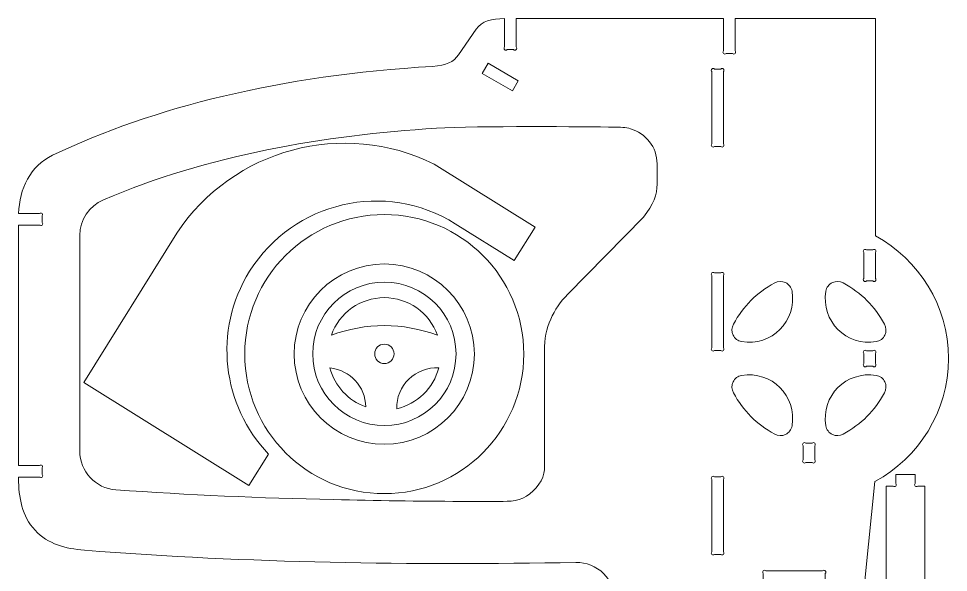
# Model space of a CAD drawing. Header units: millimetres. Extents: x -3400 to 3377, y -901 to 904.
# Drawn here: x -3400 to -2200, y 186 to 900 of the extents above; entities that cross this region are included whole.
import ezdxf

# ---------------------------------------------------------------- set-up
doc = ezdxf.new("R2010")
doc.units = ezdxf.units.MM
doc.header["$MEASUREMENT"] = 0
doc.layers.add('layer 1', color=7, linetype='Continuous')

msp = doc.modelspace()

# ---------------------------------------------------------------- linework, layer by layer
at = {"layer": 'layer 1', "color": 250, "lineweight": 20}
for points, knots in [([(-2644.9451, 184.2432), (-2654.5057, 193.6432), (-2667.4411, 198.8096), (-2680.8468, 198.5824), (-2680.8468, 198.5824), (-2894.4466, 194.9625), (-3101.1831, 197.5114), (-3315.0307, 214.3555), (-3315.0307, 214.3555), (-3339.6145, 216.2918), (-3361.9786, 222.0126), (-3378.816, 240.0302), (-3378.816, 240.0302), (-3395.6531, 258.0478), (-3400, 282.4727), (-3400, 307.1328), (-3400, 307.1328), (-3400, 307.1328), (-3400, 308.5275), (-3400, 308.5275), (-3400, 308.5275), (-3400, 308.5275), (-3372.9628, 308.5275), (-3372.9628, 308.5275), (-3372.9628, 308.5275), (-3371.6373, 308.5275), (-3370.5058, 307.5903), (-3369.5686, 308.5275), (-3369.5686, 308.5275), (-3368.6314, 309.4647), (-3368.6314, 310.9844), (-3369.5686, 311.9217), (-3369.5686, 311.9217), (-3369.5686, 311.9217), (-3369.5686, 320.1333), (-3369.5686, 320.1333), (-3369.5686, 320.1333), (-3369.5686, 321.4588), (-3368.6314, 322.5903), (-3369.5686, 323.5275), (-3369.5686, 323.5275), (-3370.5058, 324.4647), (-3372.0255, 324.4647), (-3372.9628, 323.5275), (-3372.9628, 323.5275), (-3372.9628, 323.5275), (-3400, 323.5275), (-3400, 323.5275), (-3400, 323.5275), (-3400, 323.5275), (-3400, 633.5276), (-3400, 633.5276), (-3400, 633.5276), (-3400, 633.5276), (-3372.9628, 633.5276), (-3372.9628, 633.5276), (-3372.9628, 633.5276), (-3371.6373, 633.5276), (-3370.5058, 632.5904), (-3369.5686, 633.5276), (-3369.5686, 633.5276), (-3368.6314, 634.4648), (-3368.6314, 635.9845), (-3369.5686, 636.9218), (-3369.5686, 636.9218), (-3369.5686, 636.9218), (-3369.5686, 645.1334), (-3369.5686, 645.1334), (-3369.5686, 645.1334), (-3369.5686, 646.4589), (-3368.6314, 647.5904), (-3369.5686, 648.5276), (-3369.5686, 648.5276), (-3370.5058, 649.4648), (-3372.0255, 649.4648), (-3372.9628, 648.5276), (-3372.9628, 648.5276), (-3372.9628, 648.5276), (-3399.9595, 648.5276), (-3399.9595, 648.5276), (-3399.9595, 648.5276), (-3399.1155, 680.4259), (-3385.0457, 709.9179), (-3356.1231, 723.6992), (-3356.1231, 723.6992), (-3224.781, 786.282), (-3062.7556, 826.4987), (-2865.6923, 838.4136), (-2865.6923, 838.4136), (-2847.7303, 839.4995), (-2838.5735, 844.0707), (-2832.1238, 853.4799), (-2832.1238, 853.4799), (-2832.1238, 853.4799), (-2809.6567, 886.2555), (-2809.6567, 886.2555), (-2809.6567, 886.2555), (-2802.3225, 896.955), (-2789.3221, 899.7465), (-2772.7268, 899.983), (-2772.7268, 899.983), (-2772.7268, 899.983), (-2772.7268, 863.3942), (-2772.7268, 863.3942), (-2772.7268, 863.3942), (-2773.664, 862.4569), (-2773.664, 860.9373), (-2772.7268, 860), (-2772.7268, 860), (-2771.7895, 859.0628), (-2770.2699, 859.0628), (-2769.3326, 860), (-2769.3326, 860), (-2769.3326, 860), (-2761.121, 860), (-2761.121, 860), (-2761.121, 860), (-2760.1837, 859.0628), (-2758.6641, 859.0628), (-2757.7268, 860), (-2757.7268, 860), (-2756.7896, 860.9373), (-2756.7896, 862.4569), (-2757.7268, 863.3942), (-2757.7268, 863.3942), (-2757.7268, 863.3942), (-2757.7268, 900), (-2757.7268, 900), (-2757.7268, 900), (-2757.7268, 900), (-2490.3206, 900), (-2490.3206, 900), (-2490.3206, 900), (-2490.3206, 900), (-2490.3206, 858.3943), (-2490.3206, 858.3943), (-2490.3206, 858.3943), (-2491.2578, 857.457), (-2491.2578, 855.9374), (-2490.3206, 855.0001), (-2490.3206, 855.0001), (-2489.3833, 854.0629), (-2487.8637, 854.0629), (-2486.9264, 855.0001), (-2486.9264, 855.0001), (-2486.9264, 855.0001), (-2478.7148, 855.0001), (-2478.7148, 855.0001), (-2478.7148, 855.0001), (-2477.7775, 854.0629), (-2476.2579, 854.0629), (-2475.3206, 855.0001), (-2475.3206, 855.0001), (-2474.3834, 855.9374), (-2474.3834, 857.457), (-2475.3206, 858.3943), (-2475.3206, 858.3943), (-2475.3206, 858.3943), (-2475.3206, 900), (-2475.3206, 900), (-2475.3206, 900), (-2475.3206, 900), (-2294.2351, 900), (-2294.2351, 900), (-2294.2351, 900), (-2294.2351, 900), (-2294.2351, 619.8782), (-2294.2351, 619.8782), (-2294.2351, 619.8782), (-2238.1064, 589.4025), (-2200.0001, 529.944), (-2200.0001, 461.5856), (-2200.0001, 461.5856), (-2200.0001, 393.0126), (-2238.3495, 333.4007), (-2294.7679, 303.012), (-2294.7679, 303.012), (-2294.7679, 303.012), (-2307.4511, 179.7314), (-2307.4511, 179.7314), (-2307.4511, 179.7314), (-2307.4511, 179.7314), (-2307.4511, 172.7403), (-2307.4511, 172.7403), (-2307.4511, 172.7403), (-2307.4511, 172.7403), (-2358.8853, 172.7403), (-2358.8853, 172.7403), (-2358.8853, 172.7403), (-2358.8853, 172.7403), (-2358.8853, 184.3461), (-2358.8853, 184.3461), (-2358.8853, 184.3461), (-2357.9481, 185.2834), (-2357.9481, 186.803), (-2358.8853, 187.7403), (-2358.8853, 187.7403), (-2359.8226, 188.6775), (-2361.3422, 188.6775), (-2362.2795, 187.7403), (-2362.2795, 187.7403), (-2362.2795, 187.7403), (-2435.4911, 187.7403), (-2435.4911, 187.7403), (-2435.4911, 187.7403), (-2436.4284, 188.6775), (-2437.948, 188.6775), (-2438.8853, 187.7403), (-2438.8853, 187.7403), (-2439.8225, 186.803), (-2439.8225, 185.2834), (-2438.8853, 184.3461), (-2438.8853, 184.3461), (-2438.8853, 184.3461), (-2438.8853, 172.7403), (-2438.8853, 172.7403), (-2438.8853, 172.7403), (-2438.8853, 172.7403), (-2477.4511, 172.7403), (-2477.4511, 172.7403), (-2477.4511, 172.7403), (-2477.4511, 172.7403), (-2477.4511, -287.2597), (-2477.4511, -287.2597), (-2477.4511, -287.2597), (-2477.4511, -287.2597), (-2438.8853, -287.2597), (-2438.8853, -287.2597), (-2438.8853, -287.2597), (-2438.8853, -287.2597), (-2438.8853, -298.8655), (-2438.8853, -298.8655), (-2438.8853, -298.8655), (-2439.8225, -299.8028), (-2439.8225, -301.3224), (-2438.8853, -302.2597), (-2438.8853, -302.2597), (-2437.948, -303.1969), (-2436.4284, -303.1969), (-2435.4911, -302.2597), (-2435.4911, -302.2597), (-2435.4911, -302.2597), (-2362.2795, -302.2597), (-2362.2795, -302.2597), (-2362.2795, -302.2597), (-2361.3422, -303.1969), (-2359.8226, -303.1969), (-2358.8853, -302.2597), (-2358.8853, -302.2597), (-2357.9481, -301.3224), (-2357.9481, -299.8028), (-2358.8853, -298.8655), (-2358.8853, -298.8655), (-2358.8853, -298.8655), (-2358.8853, -287.2597), (-2358.8853, -287.2597), (-2358.8853, -287.2597), (-2358.8853, -287.2597), (-2307.4511, -287.2597), (-2307.4511, -287.2597), (-2307.4511, -287.2597), (-2307.4511, -287.2597), (-2307.4511, -317.1892), (-2307.4511, -317.1892), (-2307.4511, -317.1892), (-2307.4511, -317.1892), (-2292.9116, -421.8596), (-2292.9116, -421.8596), (-2292.9116, -421.8596), (-2292.9116, -421.8596), (-2292.9116, -421.9749), (-2292.9116, -421.9749), (-2292.9116, -421.9749), (-2237.5116, -452.6634), (-2200.0001, -511.7114), (-2200.0001, -579.5286), (-2200.0001, -579.5286), (-2200.0001, -647.3981), (-2237.5691, -706.4855), (-2293.0396, -737.1538), (-2293.0396, -737.1538), (-2293.0396, -737.1538), (-2305.7268, -838.1618), (-2305.7268, -838.1618), (-2305.7268, -838.1618), (-2305.7268, -838.1618), (-2324.8689, -838.1618), (-2324.8689, -838.1618), (-2324.8689, -838.1618), (-2325.8062, -837.2246), (-2327.3258, -837.2246), (-2328.2631, -838.1618), (-2328.2631, -838.1618), (-2329.2003, -839.0991), (-2329.2003, -840.6187), (-2328.2631, -841.556), (-2328.2631, -841.556), (-2328.2631, -841.556), (-2328.2631, -852.2676), (-2328.2631, -852.2676), (-2328.2631, -852.2676), (-2329.2003, -853.2049), (-2329.2003, -854.7245), (-2328.2631, -855.6618), (-2328.2631, -855.6618), (-2327.3258, -856.599), (-2325.8062, -856.599), (-2324.8689, -855.6618), (-2324.8689, -855.6618), (-2324.8689, -855.6618), (-2313.2631, -855.6618), (-2313.2631, -855.6618), (-2313.2631, -855.6618), (-2313.2631, -855.6618), (-2313.2631, -880.6618), (-2313.2631, -880.6618), (-2313.2631, -880.6618), (-2313.2631, -880.6618), (-2324.8689, -880.6618), (-2324.8689, -880.6618), (-2324.8689, -880.6618), (-2325.8062, -879.7246), (-2327.3258, -879.7246), (-2328.2631, -880.6618), (-2328.2631, -880.6618), (-2329.2003, -881.5991), (-2329.2003, -883.1187), (-2328.2631, -884.056), (-2328.2631, -884.056), (-2328.2631, -884.056), (-2328.2631, -898.1618), (-2328.2631, -898.1618), (-2328.2631, -898.1618), (-2328.2631, -898.1618), (-2373.263, -898.1618), (-2373.263, -898.1618), (-2373.263, -898.1618), (-2373.263, -898.1618), (-2373.263, -886.556), (-2373.263, -886.556), (-2373.263, -886.556), (-2372.3258, -885.6187), (-2372.3258, -884.0991), (-2373.263, -883.1618), (-2373.263, -883.1618), (-2374.2003, -882.2246), (-2375.7199, -882.2246), (-2376.6572, -883.1618), (-2376.6572, -883.1618), (-2376.6572, -883.1618), (-2414.8688, -883.1618), (-2414.8688, -883.1618), (-2414.8688, -883.1618), (-2415.8061, -882.2246), (-2417.3257, -882.2246), (-2418.263, -883.1618), (-2418.263, -883.1618), (-2419.2002, -884.0991), (-2419.2002, -885.6187), (-2418.263, -886.556), (-2418.263, -886.556), (-2418.263, -886.556), (-2418.263, -898.1618), (-2418.263, -898.1618), (-2418.263, -898.1618), (-2418.263, -898.1618), (-2463.263, -898.1618), (-2463.263, -898.1618), (-2463.263, -898.1618), (-2463.263, -898.1618), (-2463.263, -871.556), (-2463.263, -871.556), (-2463.263, -871.556), (-2462.3258, -870.6187), (-2462.3258, -869.0991), (-2463.263, -868.1618), (-2463.263, -868.1618), (-2464.2003, -867.2246), (-2465.7199, -867.2246), (-2466.6572, -868.1618), (-2466.6572, -868.1618), (-2466.6572, -868.1618), (-2474.8688, -868.1618), (-2474.8688, -868.1618), (-2474.8688, -868.1618), (-2475.8061, -867.2246), (-2477.3257, -867.2246), (-2478.263, -868.1618), (-2478.263, -868.1618), (-2479.2002, -869.0991), (-2479.2002, -870.6187), (-2478.263, -871.556), (-2478.263, -871.556), (-2478.263, -871.556), (-2478.263, -898.1618), (-2478.263, -898.1618), (-2478.263, -898.1618), (-2478.263, -898.1618), (-2518.263, -898.1618), (-2518.263, -898.1618), (-2518.263, -898.1618), (-2518.263, -898.1618), (-2518.263, -886.556), (-2518.263, -886.556), (-2518.263, -886.556), (-2517.3258, -885.6187), (-2517.3258, -884.0991), (-2518.263, -883.1618), (-2518.263, -883.1618), (-2519.2003, -882.2246), (-2520.7199, -882.2246), (-2521.6572, -883.1618), (-2521.6572, -883.1618), (-2521.6572, -883.1618), (-2564.8688, -883.1618), (-2564.8688, -883.1618), (-2564.8688, -883.1618), (-2565.8061, -882.2246), (-2567.3257, -882.2246), (-2568.263, -883.1618), (-2568.263, -883.1618), (-2569.2002, -884.0991), (-2569.2002, -885.6187), (-2568.263, -886.556), (-2568.263, -886.556), (-2568.263, -886.556), (-2568.263, -898.1618), (-2568.263, -898.1618), (-2568.263, -898.1618), (-2568.263, -898.1618), (-2690.5788, -898.1618), (-2690.5788, -898.1618), (-2690.5788, -898.1618), (-2690.5788, -898.1618), (-2690.5788, -886.556), (-2690.5788, -886.556), (-2690.5788, -886.556), (-2689.6416, -885.6187), (-2689.6416, -884.0991), (-2690.5788, -883.1618), (-2690.5788, -883.1618), (-2691.5161, -882.2246), (-2693.0357, -882.2246), (-2693.973, -883.1618), (-2693.973, -883.1618), (-2693.973, -883.1618), (-2737.1846, -883.1618), (-2737.1846, -883.1618), (-2737.1846, -883.1618), (-2738.1219, -882.2246), (-2739.6415, -882.2246), (-2740.5788, -883.1618), (-2740.5788, -883.1618), (-2741.516, -884.0991), (-2741.516, -885.6187), (-2740.5788, -886.556), (-2740.5788, -886.556), (-2740.5788, -886.556), (-2740.5788, -898.1618), (-2740.5788, -898.1618), (-2740.5788, -898.1618), (-2740.5788, -898.1618), (-2780.5788, -898.1618), (-2780.5788, -898.1618), (-2780.5788, -898.1618), (-2780.5788, -898.1618), (-2780.5788, -518.4831), (-2780.5788, -518.4831), (-2780.5788, -518.4831), (-2780.5788, -495.8025), (-2765.3126, -475.9629), (-2743.389, -470.152), (-2743.389, -470.152), (-2743.389, -470.152), (-2667.1894, -449.9552), (-2667.1894, -449.9552), (-2667.1894, -449.9552), (-2645.2658, -444.1443), (-2629.9996, -424.3047), (-2629.9996, -401.6241), (-2629.9996, -401.6241), (-2629.9996, -401.6241), (-2629.9996, 148.5896), (-2629.9996, 148.5896), (-2629.9996, 148.5896), (-2629.9996, 161.9973), (-2635.3844, 174.8432), (-2644.9451, 184.2432)], [0, 0, 0, 0, 0.008130081, 0.008130081, 0.008130081, 0.008130081, 0.016260163, 0.016260163, 0.016260163, 0.016260163, 0.024390244, 0.024390244, 0.024390244, 0.024390244, 0.032520325, 0.032520325, 0.032520325, 0.032520325, 0.040650407, 0.040650407, 0.040650407, 0.040650407, 0.048780488, 0.048780488, 0.048780488, 0.048780488, 0.056910569, 0.056910569, 0.056910569, 0.056910569, 0.06504065, 0.06504065, 0.06504065, 0.06504065, 0.073170732, 0.073170732, 0.073170732, 0.073170732, 0.081300813, 0.081300813, 0.081300813, 0.081300813, 0.089430894, 0.089430894, 0.089430894, 0.089430894, 0.097560976, 0.097560976, 0.097560976, 0.097560976, 0.105691057, 0.105691057, 0.105691057, 0.105691057, 0.113821138, 0.113821138, 0.113821138, 0.113821138, 0.12195122, 0.12195122, 0.12195122, 0.12195122, 0.130081301, 0.130081301, 0.130081301, 0.130081301, 0.138211382, 0.138211382, 0.138211382, 0.138211382, 0.146341463, 0.146341463, 0.146341463, 0.146341463, 0.154471545, 0.154471545, 0.154471545, 0.154471545, 0.162601626, 0.162601626, 0.162601626, 0.162601626, 0.170731707, 0.170731707, 0.170731707, 0.170731707, 0.178861789, 0.178861789, 0.178861789, 0.178861789, 0.18699187, 0.18699187, 0.18699187, 0.18699187, 0.195121951, 0.195121951, 0.195121951, 0.195121951, 0.203252033, 0.203252033, 0.203252033, 0.203252033, 0.211382114, 0.211382114, 0.211382114, 0.211382114, 0.219512195, 0.219512195, 0.219512195, 0.219512195, 0.227642276, 0.227642276, 0.227642276, 0.227642276, 0.235772358, 0.235772358, 0.235772358, 0.235772358, 0.243902439, 0.243902439, 0.243902439, 0.243902439, 0.25203252, 0.25203252, 0.25203252, 0.25203252, 0.260162602, 0.260162602, 0.260162602, 0.260162602, 0.268292683, 0.268292683, 0.268292683, 0.268292683, 0.276422764, 0.276422764, 0.276422764, 0.276422764, 0.284552846, 0.284552846, 0.284552846, 0.284552846, 0.292682927, 0.292682927, 0.292682927, 0.292682927, 0.300813008, 0.300813008, 0.300813008, 0.300813008, 0.308943089, 0.308943089, 0.308943089, 0.308943089, 0.317073171, 0.317073171, 0.317073171, 0.317073171, 0.325203252, 0.325203252, 0.325203252, 0.325203252, 0.333333333, 0.333333333, 0.333333333, 0.333333333, 0.341463415, 0.341463415, 0.341463415, 0.341463415, 0.349593496, 0.349593496, 0.349593496, 0.349593496, 0.357723577, 0.357723577, 0.357723577, 0.357723577, 0.365853659, 0.365853659, 0.365853659, 0.365853659, 0.37398374, 0.37398374, 0.37398374, 0.37398374, 0.382113821, 0.382113821, 0.382113821, 0.382113821, 0.390243902, 0.390243902, 0.390243902, 0.390243902, 0.398373984, 0.398373984, 0.398373984, 0.398373984, 0.406504065, 0.406504065, 0.406504065, 0.406504065, 0.414634146, 0.414634146, 0.414634146, 0.414634146, 0.422764228, 0.422764228, 0.422764228, 0.422764228, 0.430894309, 0.430894309, 0.430894309, 0.430894309, 0.43902439, 0.43902439, 0.43902439, 0.43902439, 0.447154472, 0.447154472, 0.447154472, 0.447154472, 0.455284553, 0.455284553, 0.455284553, 0.455284553, 0.463414634, 0.463414634, 0.463414634, 0.463414634, 0.471544715, 0.471544715, 0.471544715, 0.471544715, 0.479674797, 0.479674797, 0.479674797, 0.479674797, 0.487804878, 0.487804878, 0.487804878, 0.487804878, 0.495934959, 0.495934959, 0.495934959, 0.495934959, 0.504065041, 0.504065041, 0.504065041, 0.504065041, 0.512195122, 0.512195122, 0.512195122, 0.512195122, 0.520325203, 0.520325203, 0.520325203, 0.520325203, 0.528455285, 0.528455285, 0.528455285, 0.528455285, 0.536585366, 0.536585366, 0.536585366, 0.536585366, 0.544715447, 0.544715447, 0.544715447, 0.544715447, 0.552845528, 0.552845528, 0.552845528, 0.552845528, 0.56097561, 0.56097561, 0.56097561, 0.56097561, 0.569105691, 0.569105691, 0.569105691, 0.569105691, 0.577235772, 0.577235772, 0.577235772, 0.577235772, 0.585365854, 0.585365854, 0.585365854, 0.585365854, 0.593495935, 0.593495935, 0.593495935, 0.593495935, 0.601626016, 0.601626016, 0.601626016, 0.601626016, 0.609756098, 0.609756098, 0.609756098, 0.609756098, 0.617886179, 0.617886179, 0.617886179, 0.617886179, 0.62601626, 0.62601626, 0.62601626, 0.62601626, 0.634146341, 0.634146341, 0.634146341, 0.634146341, 0.642276423, 0.642276423, 0.642276423, 0.642276423, 0.650406504, 0.650406504, 0.650406504, 0.650406504, 0.658536585, 0.658536585, 0.658536585, 0.658536585, 0.666666667, 0.666666667, 0.666666667, 0.666666667, 0.674796748, 0.674796748, 0.674796748, 0.674796748, 0.682926829, 0.682926829, 0.682926829, 0.682926829, 0.691056911, 0.691056911, 0.691056911, 0.691056911, 0.699186992, 0.699186992, 0.699186992, 0.699186992, 0.707317073, 0.707317073, 0.707317073, 0.707317073, 0.715447154, 0.715447154, 0.715447154, 0.715447154, 0.723577236, 0.723577236, 0.723577236, 0.723577236, 0.731707317, 0.731707317, 0.731707317, 0.731707317, 0.739837398, 0.739837398, 0.739837398, 0.739837398, 0.74796748, 0.74796748, 0.74796748, 0.74796748, 0.756097561, 0.756097561, 0.756097561, 0.756097561, 0.764227642, 0.764227642, 0.764227642, 0.764227642, 0.772357724, 0.772357724, 0.772357724, 0.772357724, 0.780487805, 0.780487805, 0.780487805, 0.780487805, 0.788617886, 0.788617886, 0.788617886, 0.788617886, 0.796747967, 0.796747967, 0.796747967, 0.796747967, 0.804878049, 0.804878049, 0.804878049, 0.804878049, 0.81300813, 0.81300813, 0.81300813, 0.81300813, 0.821138211, 0.821138211, 0.821138211, 0.821138211, 0.829268293, 0.829268293, 0.829268293, 0.829268293, 0.837398374, 0.837398374, 0.837398374, 0.837398374, 0.845528455, 0.845528455, 0.845528455, 0.845528455, 0.853658537, 0.853658537, 0.853658537, 0.853658537, 0.861788618, 0.861788618, 0.861788618, 0.861788618, 0.869918699, 0.869918699, 0.869918699, 0.869918699, 0.87804878, 0.87804878, 0.87804878, 0.87804878, 0.886178862, 0.886178862, 0.886178862, 0.886178862, 0.894308943, 0.894308943, 0.894308943, 0.894308943, 0.902439024, 0.902439024, 0.902439024, 0.902439024, 0.910569106, 0.910569106, 0.910569106, 0.910569106, 0.918699187, 0.918699187, 0.918699187, 0.918699187, 0.926829268, 0.926829268, 0.926829268, 0.926829268, 0.93495935, 0.93495935, 0.93495935, 0.93495935, 0.943089431, 0.943089431, 0.943089431, 0.943089431, 0.951219512, 0.951219512, 0.951219512, 0.951219512, 0.959349593, 0.959349593, 0.959349593, 0.959349593, 0.967479675, 0.967479675, 0.967479675, 0.967479675, 0.975609756, 0.975609756, 0.975609756, 0.975609756, 0.983739837, 0.983739837, 0.983739837, 0.983739837, 1, 1, 1, 1]), ([(-2762.6285, 806.8492), (-2762.6285, 806.8492), (-2755.1285, 819.8396), (-2755.1285, 819.8396), (-2755.1285, 819.8396), (-2755.1285, 819.8396), (-2794.0997, 842.3396), (-2794.0997, 842.3396), (-2794.0997, 842.3396), (-2794.0997, 842.3396), (-2801.5997, 829.3492), (-2801.5997, 829.3492), (-2801.5997, 829.3492), (-2801.5997, 829.3492), (-2762.6285, 806.8492), (-2762.6285, 806.8492)], [0, 0, 0, 0, 0.2, 0.2, 0.2, 0.2, 0.4, 0.4, 0.4, 0.4, 0.6, 0.6, 0.6, 0.6, 1, 1, 1, 1]), ([(-2501.9256, 735), (-2501.9256, 735), (-2493.7138, 735.0002), (-2493.7138, 735.0002), (-2493.7138, 735.0002), (-2492.7765, 734.063), (-2491.2569, 734.063), (-2490.3196, 735.0002), (-2490.3196, 735.0002), (-2489.3824, 735.9375), (-2489.3824, 737.4571), (-2490.3196, 738.3944), (-2490.3196, 738.3944), (-2490.3196, 738.3944), (-2490.3196, 831.606), (-2490.3196, 831.606), (-2490.3196, 831.606), (-2489.3824, 832.5433), (-2489.3824, 834.0629), (-2490.3196, 835.0002), (-2490.3196, 835.0002), (-2491.2569, 835.9374), (-2492.7765, 835.9374), (-2493.7138, 835.0002), (-2493.7138, 835.0002), (-2493.7138, 835.0002), (-2501.9254, 835.0002), (-2501.9254, 835.0002), (-2501.9254, 835.0002), (-2502.8627, 835.9374), (-2504.3823, 835.9374), (-2505.3196, 835.0002), (-2505.3196, 835.0002), (-2506.2568, 834.0629), (-2506.2568, 832.5433), (-2505.3196, 831.606), (-2505.3196, 831.606), (-2505.3196, 831.606), (-2505.3196, 738.3944), (-2505.3196, 738.3944), (-2505.3196, 738.3944), (-2506.2568, 737.4571), (-2506.2568, 735.9375), (-2505.3196, 735.0002), (-2505.3196, 735.0002), (-2504.3823, 734.063), (-2502.8627, 734.063), (-2501.9256, 735)], [0, 0, 0, 0, 0.076923077, 0.076923077, 0.076923077, 0.076923077, 0.153846154, 0.153846154, 0.153846154, 0.153846154, 0.230769231, 0.230769231, 0.230769231, 0.230769231, 0.307692308, 0.307692308, 0.307692308, 0.307692308, 0.384615385, 0.384615385, 0.384615385, 0.384615385, 0.461538462, 0.461538462, 0.461538462, 0.461538462, 0.538461538, 0.538461538, 0.538461538, 0.538461538, 0.615384615, 0.615384615, 0.615384615, 0.615384615, 0.692307692, 0.692307692, 0.692307692, 0.692307692, 0.769230769, 0.769230769, 0.769230769, 0.769230769, 0.846153846, 0.846153846, 0.846153846, 0.846153846, 1, 1, 1, 1]), ([(-3101.8436, 574.0446), (-3149.6019, 497.5519), (-3137.1488, 400.5226), (-3077.306, 338.3976), (-3077.306, 338.3976), (-3077.306, 338.3976), (-3102.7235, 297.6872), (-3102.7235, 297.6872), (-3102.7235, 297.6872), (-3102.7235, 297.6872), (-3316.012, 430.8541), (-3316.012, 430.8541), (-3316.012, 430.8541), (-3316.012, 430.8541), (-3195.8415, 623.3267), (-3195.8415, 623.3267), (-3195.8415, 623.3267), (-3123.212, 732.2009), (-2981.1016, 770.3242), (-2863.7312, 712.4206), (-2863.7312, 712.4206), (-2863.7312, 712.4206), (-2733.3444, 631.0135), (-2733.3444, 631.0135), (-2733.3444, 631.0135), (-2733.3444, 631.0135), (-2760.2504, 587.9191), (-2760.2504, 587.9191), (-2760.2504, 587.9191), (-2760.2504, 587.9191), (-2836.3573, 635.4411), (-2836.3573, 635.4411), (-2836.3573, 635.4411), (-2926.623, 691.7986), (-3045.4862, 664.3102), (-3101.8436, 574.0446)], [0, 0, 0, 0, 0.1, 0.1, 0.1, 0.1, 0.2, 0.2, 0.2, 0.2, 0.3, 0.3, 0.3, 0.3, 0.4, 0.4, 0.4, 0.4, 0.5, 0.5, 0.5, 0.5, 0.6, 0.6, 0.6, 0.6, 0.7, 0.7, 0.7, 0.7, 0.8, 0.8, 0.8, 0.8, 1, 1, 1, 1]), ([(-2721.4764, 318.1812), (-2721.4764, 318.1812), (-2721.4764, 471.6396), (-2721.4764, 471.6396), (-2721.4764, 471.6396), (-2721.4764, 501.7253), (-2709.6556, 525.7104), (-2691.3139, 544.4), (-2691.3139, 544.4), (-2691.3139, 544.4), (-2593.6826, 643.8833), (-2593.6826, 643.8833), (-2593.6826, 643.8833), (-2580.5209, 659.5974), (-2575.9555, 673.7258), (-2575.9555, 686.4813), (-2575.9555, 686.4813), (-2575.9555, 686.4813), (-2575.9555, 712.675), (-2575.9555, 712.675), (-2575.9555, 712.675), (-2575.9555, 734.146), (-2590.5899, 752.2042), (-2610.393, 757.8663), (-2610.393, 757.8663), (-2615.8308, 759.9426), (-2624.627, 759.804), (-2630.4577, 759.9252), (-2630.4577, 759.9252), (-2667.5418, 760.6969), (-2808.309, 761.737), (-2860.8642, 758.5594), (-2860.8642, 758.5594), (-3005.5655, 749.8105), (-3156.0744, 723.7964), (-3290.5495, 666.3281), (-3290.5495, 666.3281), (-3308.9497, 658.4647), (-3320.8897, 640.3884), (-3320.9009, 620.3784), (-3320.9009, 620.3784), (-3320.9009, 620.3784), (-3321.0555, 342.129), (-3321.0555, 342.129), (-3321.0555, 342.129), (-3321.0701, 315.8743), (-3300.7757, 294.0801), (-3274.5865, 292.2261), (-3274.5865, 292.2261), (-3181.063, 285.605), (-3087.3962, 281.5805), (-2993.6474, 279.6223), (-2993.6474, 279.6223), (-2938.8934, 278.2011), (-2884.129, 277.4774), (-2829.362, 277.2876), (-2829.362, 277.2876), (-2829.362, 277.2876), (-2785.5121, 277.3447), (-2785.5121, 277.3447), (-2785.5121, 277.3447), (-2771.1394, 277.4145), (-2756.8061, 276.2255), (-2744.6877, 283.9535), (-2744.6877, 283.9535), (-2732.5694, 291.6815), (-2721.4764, 305.9251), (-2721.4764, 318.1812)], [0, 0, 0, 0, 0.055555556, 0.055555556, 0.055555556, 0.055555556, 0.111111111, 0.111111111, 0.111111111, 0.111111111, 0.166666667, 0.166666667, 0.166666667, 0.166666667, 0.222222222, 0.222222222, 0.222222222, 0.222222222, 0.277777778, 0.277777778, 0.277777778, 0.277777778, 0.333333333, 0.333333333, 0.333333333, 0.333333333, 0.388888889, 0.388888889, 0.388888889, 0.388888889, 0.444444444, 0.444444444, 0.444444444, 0.444444444, 0.5, 0.5, 0.5, 0.5, 0.555555556, 0.555555556, 0.555555556, 0.555555556, 0.611111111, 0.611111111, 0.611111111, 0.611111111, 0.666666667, 0.666666667, 0.666666667, 0.666666667, 0.722222222, 0.722222222, 0.722222222, 0.722222222, 0.777777778, 0.777777778, 0.777777778, 0.777777778, 0.833333333, 0.833333333, 0.833333333, 0.833333333, 0.888888889, 0.888888889, 0.888888889, 0.888888889, 1, 1, 1, 1]), ([(-2928.0613, 647.2932), (-2828.6507, 647.2932), (-2748.0613, 566.7038), (-2748.0613, 467.2932), (-2748.0613, 467.2932), (-2748.0613, 367.8827), (-2828.6507, 287.2932), (-2928.0613, 287.2932), (-2928.0613, 287.2932), (-3027.4719, 287.2932), (-3108.0613, 367.8827), (-3108.0613, 467.2932), (-3108.0613, 467.2932), (-3108.0613, 566.7038), (-3027.4719, 647.2932), (-2928.0613, 647.2932)], [0, 0, 0, 0, 0.2, 0.2, 0.2, 0.2, 0.4, 0.4, 0.4, 0.4, 0.6, 0.6, 0.6, 0.6, 1, 1, 1, 1]), ([(-2309.2351, 598.1914), (-2309.2351, 598.1914), (-2309.2351, 564.9798), (-2309.2351, 564.9798), (-2309.2351, 564.9798), (-2310.1723, 564.0425), (-2310.1723, 562.5229), (-2309.2351, 561.5856), (-2309.2351, 561.5856), (-2308.2978, 560.6484), (-2306.7782, 560.6484), (-2305.8409, 561.5856), (-2305.8409, 561.5856), (-2305.8409, 561.5856), (-2297.6293, 561.5856), (-2297.6293, 561.5856), (-2297.6293, 561.5856), (-2296.692, 560.6484), (-2295.1724, 560.6484), (-2294.2351, 561.5856), (-2294.2351, 561.5856), (-2293.2979, 562.5229), (-2293.2979, 564.0425), (-2294.2351, 564.9798), (-2294.2351, 564.9798), (-2294.2351, 564.9798), (-2294.2351, 598.1914), (-2294.2351, 598.1914), (-2294.2351, 598.1914), (-2293.2979, 599.1287), (-2293.2979, 600.6483), (-2294.2351, 601.5856), (-2294.2351, 601.5856), (-2295.1724, 602.5228), (-2296.692, 602.5228), (-2297.6293, 601.5856), (-2297.6293, 601.5856), (-2297.6293, 601.5856), (-2305.8409, 601.5856), (-2305.8409, 601.5856), (-2305.8409, 601.5856), (-2306.7782, 602.5228), (-2308.2978, 602.5228), (-2309.2351, 601.5856), (-2309.2351, 601.5856), (-2310.1723, 600.6483), (-2310.1723, 599.1287), (-2309.2351, 598.1914)], [0, 0, 0, 0, 0.076923077, 0.076923077, 0.076923077, 0.076923077, 0.153846154, 0.153846154, 0.153846154, 0.153846154, 0.230769231, 0.230769231, 0.230769231, 0.230769231, 0.307692308, 0.307692308, 0.307692308, 0.307692308, 0.384615385, 0.384615385, 0.384615385, 0.384615385, 0.461538462, 0.461538462, 0.461538462, 0.461538462, 0.538461538, 0.538461538, 0.538461538, 0.538461538, 0.615384615, 0.615384615, 0.615384615, 0.615384615, 0.692307692, 0.692307692, 0.692307692, 0.692307692, 0.769230769, 0.769230769, 0.769230769, 0.769230769, 0.846153846, 0.846153846, 0.846153846, 0.846153846, 1, 1, 1, 1]), ([(-2811.8011, 467.2932), (-2811.8011, 531.5015), (-2863.853, 583.5534), (-2928.0613, 583.5534), (-2928.0613, 583.5534), (-2992.2696, 583.5534), (-3044.3215, 531.5015), (-3044.3215, 467.2932), (-3044.3215, 467.2932), (-3044.3215, 403.085), (-2992.2696, 351.033), (-2928.0613, 351.033), (-2928.0613, 351.033), (-2863.853, 351.033), (-2811.8011, 403.085), (-2811.8011, 467.2932)], [0, 0, 0, 0, 0.2, 0.2, 0.2, 0.2, 0.4, 0.4, 0.4, 0.4, 0.6, 0.6, 0.6, 0.6, 1, 1, 1, 1]), ([(-2501.9256, 471.973), (-2501.9256, 471.973), (-2493.7138, 471.9732), (-2493.7138, 471.9732), (-2493.7138, 471.9732), (-2492.7765, 471.036), (-2491.2569, 471.036), (-2490.3196, 471.9732), (-2490.3196, 471.9732), (-2489.3824, 472.9105), (-2489.3824, 474.4301), (-2490.3196, 475.3674), (-2490.3196, 475.3674), (-2490.3196, 475.3674), (-2490.3196, 568.579), (-2490.3196, 568.579), (-2490.3196, 568.579), (-2489.3824, 569.5163), (-2489.3824, 571.0359), (-2490.3196, 571.9732), (-2490.3196, 571.9732), (-2491.2569, 572.9104), (-2492.7765, 572.9104), (-2493.7138, 571.9732), (-2493.7138, 571.9732), (-2493.7138, 571.9732), (-2501.9254, 571.9732), (-2501.9254, 571.9732), (-2501.9254, 571.9732), (-2502.8627, 572.9104), (-2504.3823, 572.9104), (-2505.3196, 571.9732), (-2505.3196, 571.9732), (-2506.2568, 571.0359), (-2506.2568, 569.5163), (-2505.3196, 568.579), (-2505.3196, 568.579), (-2505.3196, 568.579), (-2505.3196, 475.3674), (-2505.3196, 475.3674), (-2505.3196, 475.3674), (-2506.2568, 474.4301), (-2506.2568, 472.9105), (-2505.3196, 471.9732), (-2505.3196, 471.9732), (-2504.3823, 471.036), (-2502.8627, 471.036), (-2501.9256, 471.973)], [0, 0, 0, 0, 0.076923077, 0.076923077, 0.076923077, 0.076923077, 0.153846154, 0.153846154, 0.153846154, 0.153846154, 0.230769231, 0.230769231, 0.230769231, 0.230769231, 0.307692308, 0.307692308, 0.307692308, 0.307692308, 0.384615385, 0.384615385, 0.384615385, 0.384615385, 0.461538462, 0.461538462, 0.461538462, 0.461538462, 0.538461538, 0.538461538, 0.538461538, 0.538461538, 0.615384615, 0.615384615, 0.615384615, 0.615384615, 0.692307692, 0.692307692, 0.692307692, 0.692307692, 0.769230769, 0.769230769, 0.769230769, 0.769230769, 0.846153846, 0.846153846, 0.846153846, 0.846153846, 1, 1, 1, 1]), ([(-2927.9475, 560.0984), (-2979.0337, 560.0985), (-3020.4474, 518.6849), (-3020.4475, 467.5987), (-3020.4475, 467.5987), (-3020.4476, 416.5126), (-2979.0342, 375.0988), (-2927.948, 375.0986), (-2927.948, 375.0986), (-2876.8618, 375.0984), (-2835.448, 416.5118), (-2835.4477, 467.5985), (-2835.4477, 467.5985), (-2835.4477, 518.6847), (-2876.8613, 560.0983), (-2927.9475, 560.0984)], [0, 0, 0, 0, 0.2, 0.2, 0.2, 0.2, 0.4, 0.4, 0.4, 0.4, 0.6, 0.6, 0.6, 0.6, 1, 1, 1, 1]), ([(-2466.8385, 483.3666), (-2428.2371, 477.064), (-2395.4783, 509.8228), (-2401.7809, 548.4242), (-2401.7809, 548.4242), (-2402.577, 553.3002), (-2405.7758, 557.4491), (-2410.2441, 559.5567), (-2410.2441, 559.5567), (-2414.7125, 561.6644), (-2419.8763, 561.3659), (-2424.2176, 559.0075), (-2424.2176, 559.0075), (-2447.8139, 546.189), (-2464.6033, 529.3996), (-2477.4218, 505.8033), (-2477.4218, 505.8033), (-2479.7802, 501.462), (-2480.0787, 496.2982), (-2477.971, 491.8298), (-2477.971, 491.8298), (-2475.8634, 487.3615), (-2471.7145, 484.1627), (-2466.8385, 483.3666)], [0, 0, 0, 0, 0.142857143, 0.142857143, 0.142857143, 0.142857143, 0.285714286, 0.285714286, 0.285714286, 0.285714286, 0.428571429, 0.428571429, 0.428571429, 0.428571429, 0.571428571, 0.571428571, 0.571428571, 0.571428571, 0.714285714, 0.714285714, 0.714285714, 0.714285714, 1, 1, 1, 1]), ([(-2358.2189, 548.4242), (-2364.5215, 509.8228), (-2331.7627, 477.064), (-2293.1613, 483.3666), (-2293.1613, 483.3666), (-2288.2853, 484.1627), (-2284.1364, 487.3615), (-2282.0288, 491.8298), (-2282.0288, 491.8298), (-2279.9211, 496.2982), (-2280.2196, 501.462), (-2282.578, 505.8033), (-2282.578, 505.8033), (-2295.3965, 529.3996), (-2312.1859, 546.189), (-2335.7822, 559.0075), (-2335.7822, 559.0075), (-2340.1235, 561.3659), (-2345.2873, 561.6644), (-2349.7557, 559.5567), (-2349.7557, 559.5567), (-2354.224, 557.4491), (-2357.4228, 553.3002), (-2358.2189, 548.4242)], [0, 0, 0, 0, 0.142857143, 0.142857143, 0.142857143, 0.142857143, 0.285714286, 0.285714286, 0.285714286, 0.285714286, 0.428571429, 0.428571429, 0.428571429, 0.428571429, 0.571428571, 0.571428571, 0.571428571, 0.571428571, 0.714285714, 0.714285714, 0.714285714, 0.714285714, 1, 1, 1, 1]), ([(-2996.362, 491.5924), (-2986.1715, 520.6487), (-2958.7391, 540.0984), (-2927.9476, 540.0984), (-2927.9476, 540.0984), (-2897.1561, 540.0984), (-2869.7237, 520.6487), (-2859.5332, 491.5924), (-2859.5332, 491.5924), (-2903.6456, 508.1195), (-2952.2496, 508.1195), (-2996.362, 491.5924)], [0, 0, 0, 0, 0.25, 0.25, 0.25, 0.25, 0.5, 0.5, 0.5, 0.5, 1, 1, 1, 1]), ([(-2940.4476, 467.5985), (-2940.4476, 474.5021), (-2934.8511, 480.0985), (-2927.9476, 480.0985), (-2927.9476, 480.0985), (-2921.044, 480.0985), (-2915.4476, 474.5021), (-2915.4476, 467.5984), (-2915.4476, 467.5984), (-2915.4476, 460.6949), (-2921.0441, 455.0985), (-2927.9476, 455.0985), (-2927.9476, 455.0985), (-2934.8512, 455.0985), (-2940.4476, 460.695), (-2940.4476, 467.5985)], [0, 0, 0, 0, 0.2, 0.2, 0.2, 0.2, 0.4, 0.4, 0.4, 0.4, 0.6, 0.6, 0.6, 0.6, 1, 1, 1, 1]), ([(-2309.2351, 468.1914), (-2309.2351, 468.1914), (-2309.2351, 454.9798), (-2309.2351, 454.9798), (-2309.2351, 454.9798), (-2310.1723, 454.0425), (-2310.1723, 452.5229), (-2309.2351, 451.5856), (-2309.2351, 451.5856), (-2308.2978, 450.6484), (-2306.7782, 450.6484), (-2305.8409, 451.5856), (-2305.8409, 451.5856), (-2305.8409, 451.5856), (-2297.6293, 451.5856), (-2297.6293, 451.5856), (-2297.6293, 451.5856), (-2296.692, 450.6484), (-2295.1724, 450.6484), (-2294.2351, 451.5856), (-2294.2351, 451.5856), (-2293.2979, 452.5229), (-2293.2979, 454.0425), (-2294.2351, 454.9798), (-2294.2351, 454.9798), (-2294.2351, 454.9798), (-2294.2351, 468.1914), (-2294.2351, 468.1914), (-2294.2351, 468.1914), (-2293.2979, 469.1287), (-2293.2979, 470.6483), (-2294.2351, 471.5856), (-2294.2351, 471.5856), (-2295.1724, 472.5228), (-2296.692, 472.5228), (-2297.6293, 471.5856), (-2297.6293, 471.5856), (-2297.6293, 471.5856), (-2305.8409, 471.5856), (-2305.8409, 471.5856), (-2305.8409, 471.5856), (-2306.7782, 472.5228), (-2308.2978, 472.5228), (-2309.2351, 471.5856), (-2309.2351, 471.5856), (-2310.1723, 470.6483), (-2310.1723, 469.1287), (-2309.2351, 468.1914)], [0, 0, 0, 0, 0.076923077, 0.076923077, 0.076923077, 0.076923077, 0.153846154, 0.153846154, 0.153846154, 0.153846154, 0.230769231, 0.230769231, 0.230769231, 0.230769231, 0.307692308, 0.307692308, 0.307692308, 0.307692308, 0.384615385, 0.384615385, 0.384615385, 0.384615385, 0.461538462, 0.461538462, 0.461538462, 0.461538462, 0.538461538, 0.538461538, 0.538461538, 0.538461538, 0.615384615, 0.615384615, 0.615384615, 0.615384615, 0.692307692, 0.692307692, 0.692307692, 0.692307692, 0.769230769, 0.769230769, 0.769230769, 0.769230769, 0.846153846, 0.846153846, 0.846153846, 0.846153846, 1, 1, 1, 1]), ([(-2998.1435, 449.4663), (-2972.2413, 446.8003), (-2952.4062, 425.2161), (-2951.9336, 399.1813), (-2951.9336, 399.1813), (-2974.7612, 407.1844), (-2992.0936, 426.0452), (-2998.1435, 449.4663)], [0, 0, 0, 0, 0.333333333, 0.333333333, 0.333333333, 0.333333333, 1, 1, 1, 1]), ([(-2912.0229, 396.8692), (-2912.3524, 411.2122), (-2906.683, 425.0422), (-2896.3806, 435.0268), (-2896.3806, 435.0268), (-2886.0782, 445.0114), (-2872.0774, 450.245), (-2857.7517, 449.4663), (-2857.7517, 449.4663), (-2864.5506, 423.1457), (-2885.5022, 402.8403), (-2912.0229, 396.8692)], [0, 0, 0, 0, 0.25, 0.25, 0.25, 0.25, 0.5, 0.5, 0.5, 0.5, 1, 1, 1, 1]), ([(-2477.4218, 417.3679), (-2464.6033, 393.7716), (-2447.8139, 376.9822), (-2424.2176, 364.1637), (-2424.2176, 364.1637), (-2419.8763, 361.8053), (-2414.7125, 361.5068), (-2410.2441, 363.6145), (-2410.2441, 363.6145), (-2405.7758, 365.7221), (-2402.577, 369.871), (-2401.7809, 374.747), (-2401.7809, 374.747), (-2395.4783, 413.3484), (-2428.2371, 446.1072), (-2466.8385, 439.8046), (-2466.8385, 439.8046), (-2471.7145, 439.0085), (-2475.8634, 435.8097), (-2477.971, 431.3414), (-2477.971, 431.3414), (-2480.0787, 426.873), (-2479.7802, 421.7092), (-2477.4218, 417.3679)], [0, 0, 0, 0, 0.142857143, 0.142857143, 0.142857143, 0.142857143, 0.285714286, 0.285714286, 0.285714286, 0.285714286, 0.428571429, 0.428571429, 0.428571429, 0.428571429, 0.571428571, 0.571428571, 0.571428571, 0.571428571, 0.714285714, 0.714285714, 0.714285714, 0.714285714, 1, 1, 1, 1]), ([(-2358.2189, 374.747), (-2357.4228, 369.871), (-2354.224, 365.7221), (-2349.7557, 363.6145), (-2349.7557, 363.6145), (-2345.2873, 361.5068), (-2340.1235, 361.8053), (-2335.7822, 364.1637), (-2335.7822, 364.1637), (-2312.1859, 376.9822), (-2295.3965, 393.7716), (-2282.578, 417.3679), (-2282.578, 417.3679), (-2280.2196, 421.7092), (-2279.9211, 426.873), (-2282.0288, 431.3414), (-2282.0288, 431.3414), (-2284.1364, 435.8097), (-2288.2853, 439.0085), (-2293.1613, 439.8046), (-2293.1613, 439.8046), (-2331.7627, 446.1072), (-2364.5215, 413.3484), (-2358.2189, 374.747)], [0, 0, 0, 0, 0.142857143, 0.142857143, 0.142857143, 0.142857143, 0.285714286, 0.285714286, 0.285714286, 0.285714286, 0.428571429, 0.428571429, 0.428571429, 0.428571429, 0.571428571, 0.571428571, 0.571428571, 0.571428571, 0.714285714, 0.714285714, 0.714285714, 0.714285714, 1, 1, 1, 1]), ([(-2387.5001, 330.8942), (-2388.4373, 329.9569), (-2388.4373, 328.4373), (-2387.5001, 327.5), (-2387.5001, 327.5), (-2386.5628, 326.5628), (-2385.0432, 326.5628), (-2384.1059, 327.5), (-2384.1059, 327.5), (-2384.1059, 327.5), (-2375.8943, 327.5), (-2375.8943, 327.5), (-2375.8943, 327.5), (-2374.957, 326.5628), (-2373.4374, 326.5628), (-2372.5001, 327.5), (-2372.5001, 327.5), (-2371.5629, 328.4373), (-2371.5629, 329.9569), (-2372.5001, 330.8942), (-2372.5001, 330.8942), (-2372.5001, 330.8942), (-2372.5001, 349.1058), (-2372.5001, 349.1058), (-2372.5001, 349.1058), (-2371.5629, 350.0431), (-2371.5629, 351.5627), (-2372.5001, 352.5), (-2372.5001, 352.5), (-2373.4374, 353.4372), (-2374.957, 353.4372), (-2375.8943, 352.5), (-2375.8943, 352.5), (-2375.8943, 352.5), (-2384.1059, 352.5), (-2384.1059, 352.5), (-2384.1059, 352.5), (-2385.0432, 353.4372), (-2386.5628, 353.4372), (-2387.5001, 352.5), (-2387.5001, 352.5), (-2388.4373, 351.5627), (-2388.4373, 350.0431), (-2387.5001, 349.1058), (-2387.5001, 349.1058), (-2387.5001, 349.1058), (-2387.5001, 330.8942), (-2387.5001, 330.8942)], [0, 0, 0, 0, 0.076923077, 0.076923077, 0.076923077, 0.076923077, 0.153846154, 0.153846154, 0.153846154, 0.153846154, 0.230769231, 0.230769231, 0.230769231, 0.230769231, 0.307692308, 0.307692308, 0.307692308, 0.307692308, 0.384615385, 0.384615385, 0.384615385, 0.384615385, 0.461538462, 0.461538462, 0.461538462, 0.461538462, 0.538461538, 0.538461538, 0.538461538, 0.538461538, 0.615384615, 0.615384615, 0.615384615, 0.615384615, 0.692307692, 0.692307692, 0.692307692, 0.692307692, 0.769230769, 0.769230769, 0.769230769, 0.769230769, 0.846153846, 0.846153846, 0.846153846, 0.846153846, 1, 1, 1, 1]), ([(-2230.4128, -412.9957), (-2230.4128, -412.9957), (-2230.4128, 297.0043), (-2230.4128, 297.0043), (-2230.4128, 297.0043), (-2230.4128, 297.0043), (-2239.5186, 297.0043), (-2239.5186, 297.0043), (-2239.5186, 297.0043), (-2240.4559, 296.0671), (-2241.9755, 296.0671), (-2242.9128, 297.0043), (-2242.9128, 297.0043), (-2243.85, 297.9416), (-2243.85, 299.4612), (-2242.9128, 300.3985), (-2242.9128, 300.3985), (-2242.9128, 300.3985), (-2242.9128, 312.0043), (-2242.9128, 312.0043), (-2242.9128, 312.0043), (-2242.9128, 312.0043), (-2267.9128, 312.0043), (-2267.9128, 312.0043), (-2267.9128, 312.0043), (-2267.9128, 312.0043), (-2267.9128, 300.3985), (-2267.9128, 300.3985), (-2267.9128, 300.3985), (-2266.9756, 299.4612), (-2266.9756, 297.9416), (-2267.9128, 297.0043), (-2267.9128, 297.0043), (-2268.8501, 296.0671), (-2270.3697, 296.0671), (-2271.307, 297.0043), (-2271.307, 297.0043), (-2271.307, 297.0043), (-2280.4128, 297.0043), (-2280.4128, 297.0043), (-2280.4128, 297.0043), (-2280.4128, 297.0043), (-2280.4128, -412.9957), (-2280.4128, -412.9957), (-2280.4128, -412.9957), (-2280.4128, -412.9957), (-2271.307, -412.9957), (-2271.307, -412.9957), (-2271.307, -412.9957), (-2270.3697, -412.0585), (-2268.8501, -412.0585), (-2267.9128, -412.9957), (-2267.9128, -412.9957), (-2266.9756, -413.933), (-2266.9756, -415.4526), (-2267.9128, -416.3899), (-2267.9128, -416.3899), (-2267.9128, -416.3899), (-2267.9128, -427.9957), (-2267.9128, -427.9957), (-2267.9128, -427.9957), (-2267.9128, -427.9957), (-2242.9128, -427.9957), (-2242.9128, -427.9957), (-2242.9128, -427.9957), (-2242.9128, -427.9957), (-2242.9128, -416.3899), (-2242.9128, -416.3899), (-2242.9128, -416.3899), (-2243.85, -415.4526), (-2243.85, -413.933), (-2242.9128, -412.9957), (-2242.9128, -412.9957), (-2241.9755, -412.0585), (-2240.4559, -412.0585), (-2239.5186, -412.9957), (-2239.5186, -412.9957), (-2239.5186, -412.9957), (-2230.4128, -412.9957), (-2230.4128, -412.9957)], [0, 0, 0, 0, 0.047619048, 0.047619048, 0.047619048, 0.047619048, 0.095238095, 0.095238095, 0.095238095, 0.095238095, 0.142857143, 0.142857143, 0.142857143, 0.142857143, 0.19047619, 0.19047619, 0.19047619, 0.19047619, 0.238095238, 0.238095238, 0.238095238, 0.238095238, 0.285714286, 0.285714286, 0.285714286, 0.285714286, 0.333333333, 0.333333333, 0.333333333, 0.333333333, 0.380952381, 0.380952381, 0.380952381, 0.380952381, 0.428571429, 0.428571429, 0.428571429, 0.428571429, 0.476190476, 0.476190476, 0.476190476, 0.476190476, 0.523809524, 0.523809524, 0.523809524, 0.523809524, 0.571428571, 0.571428571, 0.571428571, 0.571428571, 0.619047619, 0.619047619, 0.619047619, 0.619047619, 0.666666667, 0.666666667, 0.666666667, 0.666666667, 0.714285714, 0.714285714, 0.714285714, 0.714285714, 0.761904762, 0.761904762, 0.761904762, 0.761904762, 0.80952381, 0.80952381, 0.80952381, 0.80952381, 0.857142857, 0.857142857, 0.857142857, 0.857142857, 0.904761905, 0.904761905, 0.904761905, 0.904761905, 1, 1, 1, 1]), ([(-2505.3196, 305.552), (-2505.3196, 305.552), (-2505.3196, 212.3404), (-2505.3196, 212.3404), (-2505.3196, 212.3404), (-2506.2568, 211.4031), (-2506.2568, 209.8835), (-2505.3196, 208.9462), (-2505.3196, 208.9462), (-2504.3823, 208.009), (-2502.8627, 208.009), (-2501.9255, 208.9461), (-2501.9255, 208.9461), (-2501.9255, 208.9461), (-2493.7138, 208.9462), (-2493.7138, 208.9462), (-2493.7138, 208.9462), (-2492.7765, 208.009), (-2491.2569, 208.009), (-2490.3196, 208.9462), (-2490.3196, 208.9462), (-2489.3824, 209.8835), (-2489.3824, 211.4031), (-2490.3196, 212.3404), (-2490.3196, 212.3404), (-2490.3196, 212.3404), (-2490.3196, 305.552), (-2490.3196, 305.552), (-2490.3196, 305.552), (-2489.3824, 306.4893), (-2489.3824, 308.0089), (-2490.3196, 308.9462), (-2490.3196, 308.9462), (-2491.2569, 309.8834), (-2492.7765, 309.8834), (-2493.7138, 308.9462), (-2493.7138, 308.9462), (-2493.7138, 308.9462), (-2501.9254, 308.9462), (-2501.9254, 308.9462), (-2501.9254, 308.9462), (-2502.8627, 309.8834), (-2504.3823, 309.8834), (-2505.3196, 308.9462), (-2505.3196, 308.9462), (-2506.2568, 308.0089), (-2506.2568, 306.4893), (-2505.3196, 305.552)], [0, 0, 0, 0, 0.076923077, 0.076923077, 0.076923077, 0.076923077, 0.153846154, 0.153846154, 0.153846154, 0.153846154, 0.230769231, 0.230769231, 0.230769231, 0.230769231, 0.307692308, 0.307692308, 0.307692308, 0.307692308, 0.384615385, 0.384615385, 0.384615385, 0.384615385, 0.461538462, 0.461538462, 0.461538462, 0.461538462, 0.538461538, 0.538461538, 0.538461538, 0.538461538, 0.615384615, 0.615384615, 0.615384615, 0.615384615, 0.692307692, 0.692307692, 0.692307692, 0.692307692, 0.769230769, 0.769230769, 0.769230769, 0.769230769, 0.846153846, 0.846153846, 0.846153846, 0.846153846, 1, 1, 1, 1])]:
    msp.add_open_spline(points, degree=3, knots=knots, dxfattribs=at)

doc.saveas('drawing.dxf')
